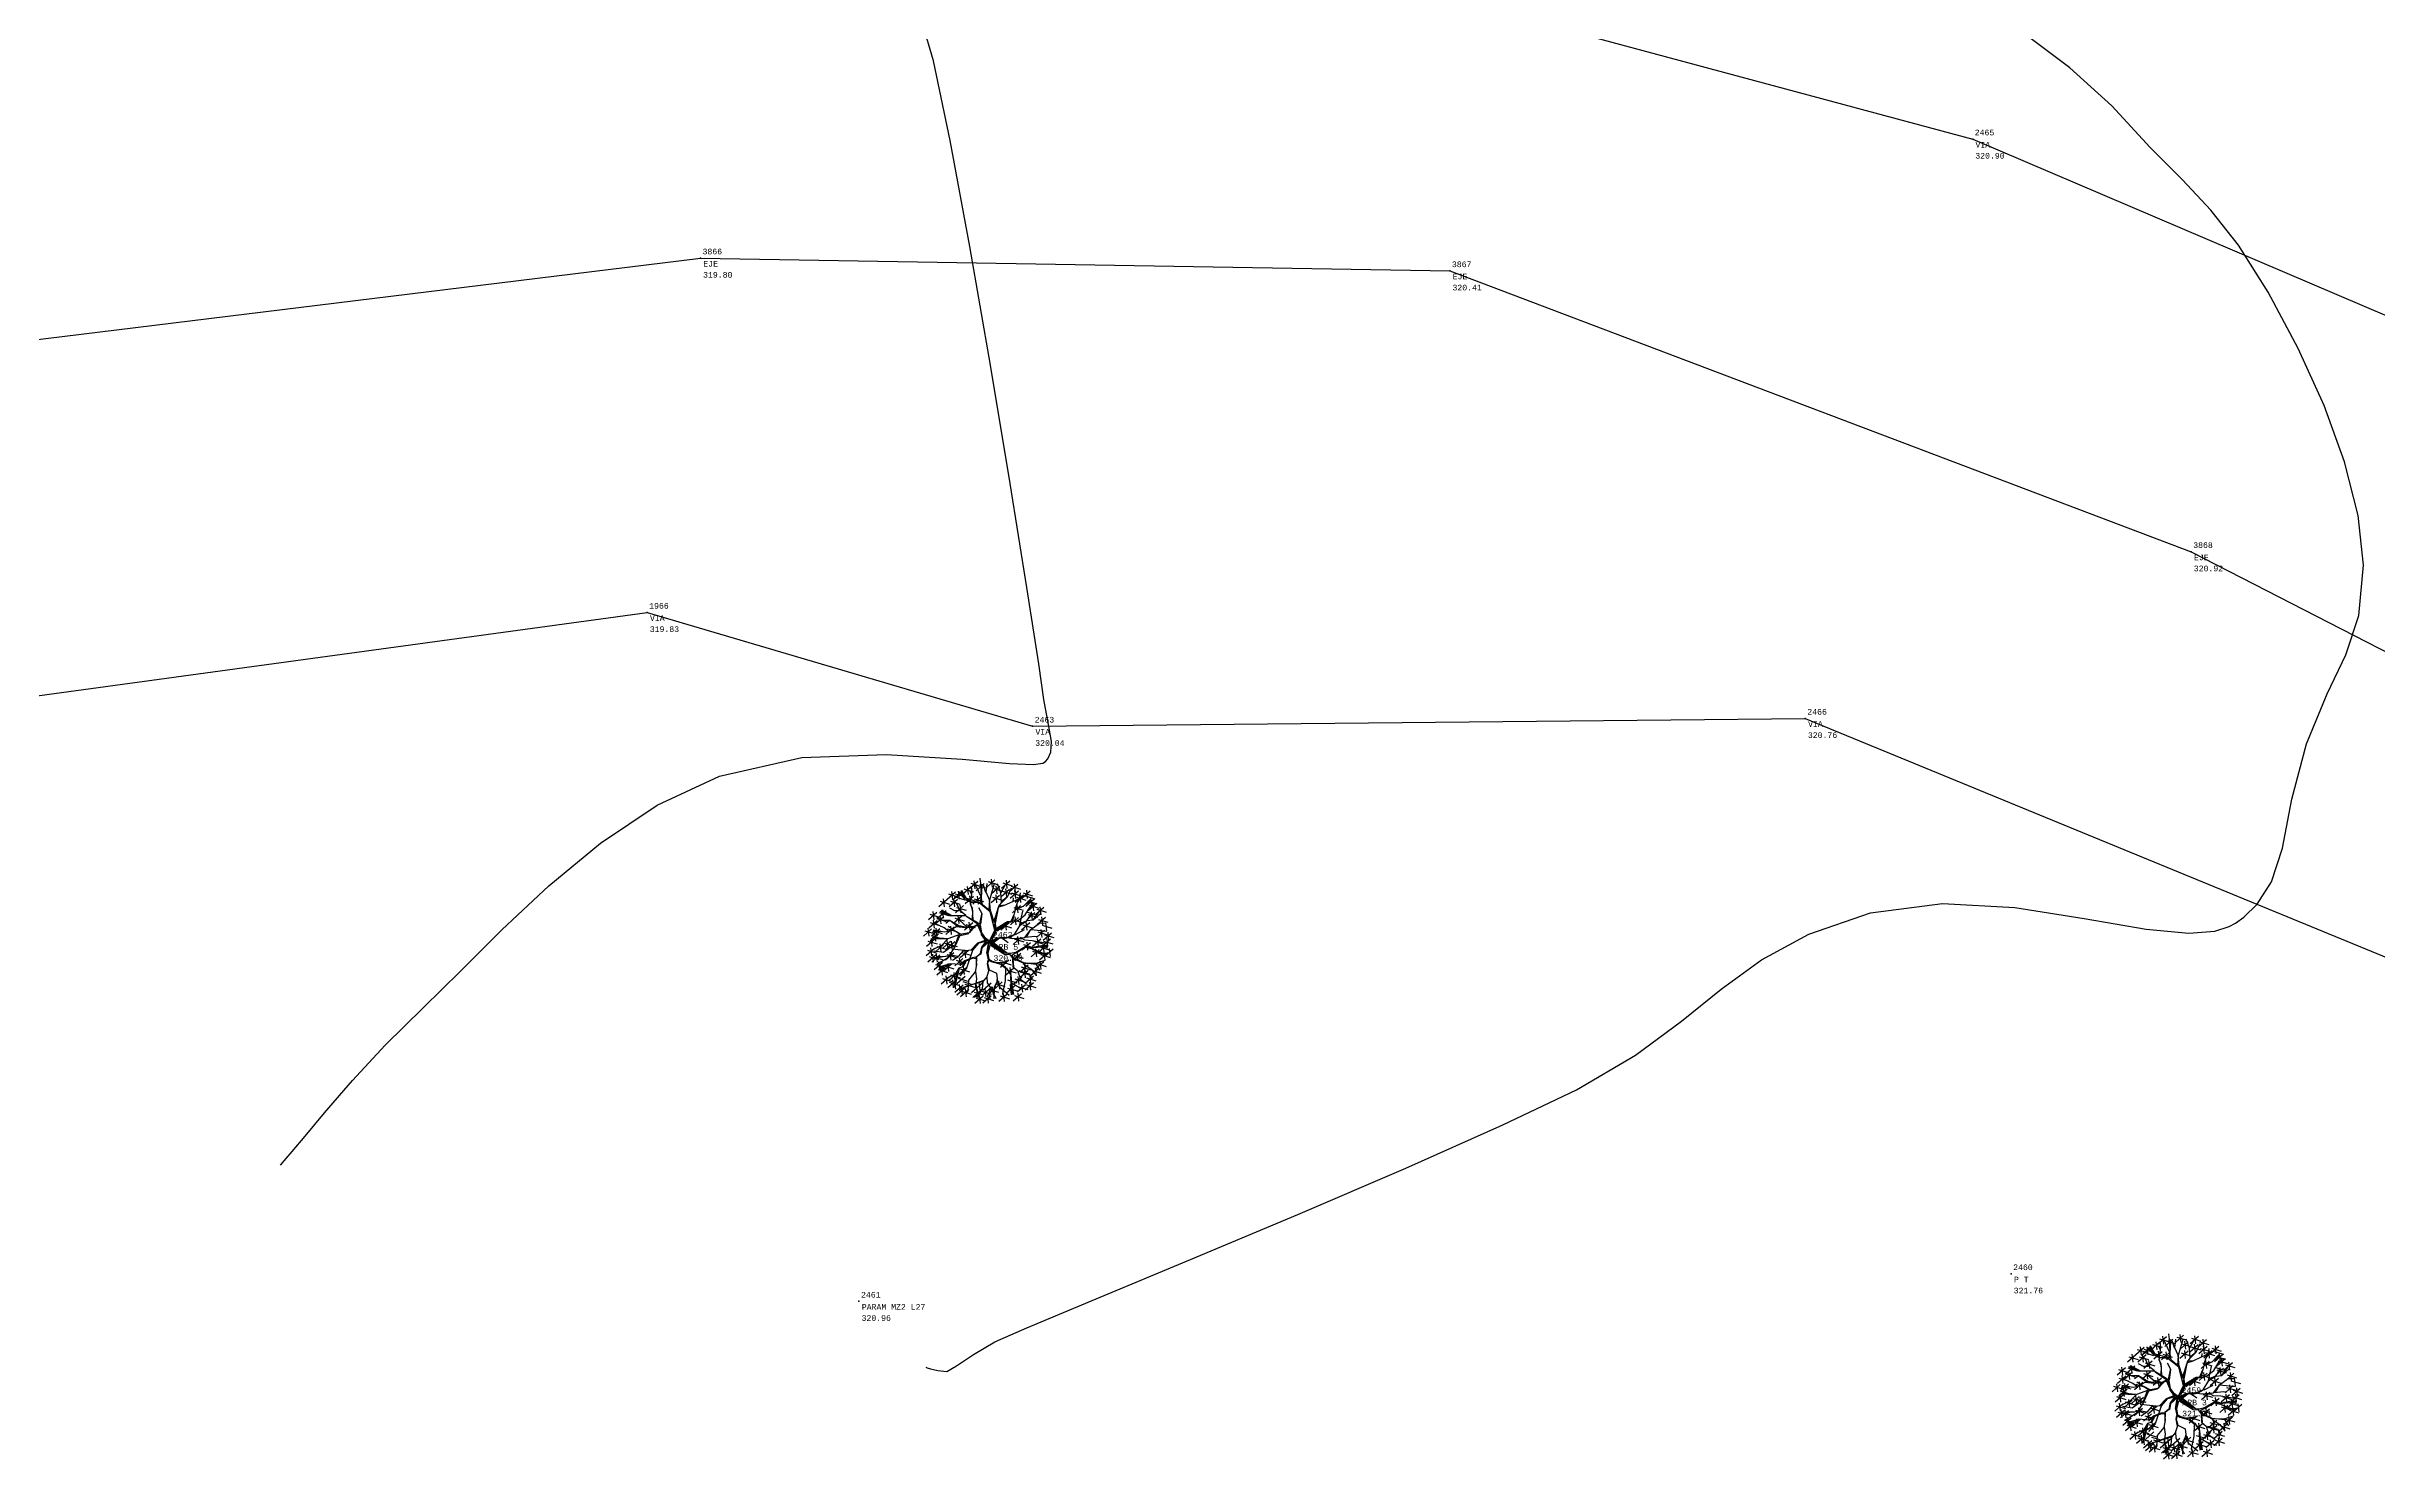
# Model space of a CAD drawing. Header units: metres. Extents: x 5050628 to 5051715, y 2427226 to 2427693.
# Drawn here: x 5051177.92 to 5051198.54, y 2427575.21 to 2427587.75 of the extents above; entities that cross this region are included whole.
import ezdxf
from ezdxf.enums import TextEntityAlignment as Align

# ---------------------------------------------------------------- set-up
doc = ezdxf.new("R2010")
doc.units = ezdxf.units.M
for name, color, linetype in [('1. Eje Vía', 7, 'Continuous'), ('ARBOLES', 3, 'Continuous'), ('C-TOPO-MINR-N', 11, 'Continuous'), ('CVL_PUNTO', 2, 'Continuous'), ('CVL_PUNTO_COR', 2, 'Continuous'), ('CVL_PUNTO_NUM', 2, 'Continuous'), ('Vía', 40, 'Continuous')]:
    doc.layers.add(name, color=color, linetype=linetype)
doc.styles.add('MONOTXT4', font='monotxt4.shx')

# ---------------------------------------------------------------- blocks, each defined once
blk = doc.blocks.new('ar-2')
at = {"layer": 'ARBOLES'}
for p, q in [((29.552, 112.413), (29.346, 112.23)), ((29.379, 112.368), (29.613, 112.296)), ((29.457, 112.43), (29.48, 112.23)), ((29.716, 112.36), (29.509, 112.177)), ((29.543, 112.315), (29.776, 112.243)), ((29.603, 112.491), (29.626, 112.29)), ((29.982, 112.455), (29.776, 112.272)), ((29.809, 112.411), (30.043, 112.339)), ((29.887, 112.473), (29.91, 112.272)), ((30.353, 112.423), (30.146, 112.24)), ((30.18, 112.379), (30.413, 112.306)), ((30.257, 112.441), (30.28, 112.24)), ((30.555, 112.339), (30.348, 112.155)), ((30.459, 112.356), (30.482, 112.155)), ((28.786, 111.965), (28.579, 111.782)), ((28.613, 111.92), (28.846, 111.848)), ((28.69, 111.982), (28.714, 111.782)), ((28.994, 112.147), (28.788, 111.964)), ((28.821, 112.102), (29.055, 112.03)), ((29.043, 111.964), (28.837, 111.781)), ((28.87, 111.919), (29.104, 111.847)), ((28.899, 112.164), (28.922, 111.964)), ((28.948, 111.981), (28.971, 111.781)), ((29.159, 112.15), (28.953, 111.966)), ((29.24, 111.943), (28.972, 112.031)), ((28.986, 112.105), (29.22, 112.033)), ((29.198, 111.809), (28.992, 111.626)), ((29.025, 111.764), (29.259, 111.692)), ((29.064, 112.167), (29.087, 111.966)), ((29.103, 111.827), (29.126, 111.626)), ((29.381, 112.272), (29.175, 112.089)), ((29.208, 112.227), (29.442, 112.155)), ((29.442, 112.04), (29.235, 111.857)), ((29.269, 111.995), (29.502, 111.923)), ((29.286, 112.289), (29.309, 112.089)), ((29.401, 112.088), (29.364, 112.162)), ((29.632, 112.027), (29.426, 111.844)), ((29.459, 111.982), (29.692, 111.91)), ((29.537, 112.044), (29.56, 111.844)), ((30.096, 112.061), (29.889, 111.878)), ((30.099, 112.288), (29.893, 112.105)), ((29.923, 112.016), (30.156, 111.944)), ((29.926, 112.243), (30.16, 112.171)), ((30, 112.078), (30.023, 111.878)), ((30.004, 112.305), (30.027, 112.105)), ((30.344, 112.212), (30.137, 112.029)), ((30.171, 112.168), (30.404, 112.095)), ((30.248, 112.23), (30.271, 112.029)), ((30.566, 112.171), (30.36, 111.988)), ((30.382, 112.294), (30.615, 112.222)), ((30.393, 112.127), (30.627, 112.054)), ((30.434, 111.919), (30.446, 112)), ((30.449, 111.764), (30.683, 111.692)), ((30.471, 112.189), (30.494, 111.988)), ((30.694, 112.066), (30.488, 111.883)), ((30.521, 112.021), (30.755, 111.949)), ((30.527, 111.827), (30.55, 111.626)), ((30.599, 112.083), (30.622, 111.883)), ((30.86, 112.173), (30.654, 111.99)), ((30.687, 112.129), (30.921, 112.056)), ((30.743, 112.051), (30.977, 111.979)), ((30.963, 111.971), (30.756, 111.788)), ((30.765, 112.191), (30.788, 111.99)), ((30.79, 111.926), (31.023, 111.854)), ((31.017, 111.865), (30.81, 111.682)), ((30.844, 111.82), (31.077, 111.748)), ((30.857, 111.782), (30.956, 111.857)), ((30.867, 111.988), (30.89, 111.788)), ((30.921, 111.882), (30.945, 111.682)), ((31.2, 111.764), (30.994, 111.581)), ((31.105, 111.782), (31.128, 111.581)), ((28.4, 111.227), (28.194, 111.044)), ((28.227, 111.182), (28.46, 111.11)), ((28.305, 111.244), (28.328, 111.044)), ((28.528, 111.641), (28.322, 111.457)), ((28.536, 111.431), (28.33, 111.248)), ((28.355, 111.596), (28.589, 111.524)), ((28.363, 111.387), (28.597, 111.315)), ((28.603, 111.231), (28.396, 111.048)), ((28.43, 111.186), (28.663, 111.114)), ((28.433, 111.658), (28.456, 111.457)), ((28.441, 111.449), (28.464, 111.248)), ((28.703, 111.533), (28.497, 111.35)), ((28.507, 111.248), (28.53, 111.048)), ((28.68, 111.44), (28.53, 111.502)), ((28.764, 111.682), (28.558, 111.499)), ((28.608, 111.55), (28.631, 111.35)), ((28.669, 111.7), (28.692, 111.499)), ((28.964, 111.276), (28.758, 111.092)), ((28.869, 111.293), (28.892, 111.092)), ((29.153, 111.542), (28.947, 111.359)), ((28.98, 111.498), (29.214, 111.426)), ((29.058, 111.56), (29.081, 111.359)), ((29.29, 111.272), (29.084, 111.452)), ((29.426, 111.381), (29.22, 111.198)), ((29.253, 111.336), (29.486, 111.264)), ((29.331, 111.398), (29.354, 111.198)), ((30.16, 111.33), (30.393, 111.258)), ((30.237, 111.392), (30.26, 111.192)), ((30.572, 111.509), (30.366, 111.326)), ((30.399, 111.465), (30.632, 111.392)), ((30.477, 111.527), (30.5, 111.326)), ((30.603, 111.328), (30.677, 111.671)), ((30.85, 111.375), (30.644, 111.192)), ((30.677, 111.33), (30.911, 111.258)), ((30.755, 111.392), (30.778, 111.192)), ((30.808, 111.591), (31.042, 111.519)), ((31.222, 111.198), (31.016, 111.015)), ((31.027, 111.72), (31.261, 111.648)), ((31.239, 111.509), (31.033, 111.326)), ((31.049, 111.153), (31.283, 111.081)), ((31.066, 111.465), (31.3, 111.392)), ((31.094, 111.372), (31.231, 111.378)), ((31.127, 111.215), (31.15, 111.015)), ((31.144, 111.527), (31.167, 111.326)), ((31.164, 111.32), (31.398, 111.248)), ((31.242, 111.382), (31.265, 111.182)), ((28.468, 110.742), (28.262, 110.559)), ((28.48, 110.97), (28.274, 110.787)), ((28.295, 110.697), (28.529, 110.625)), ((28.307, 110.925), (28.541, 110.853)), ((28.513, 110.584), (28.307, 110.401)), ((28.569, 111.108), (28.363, 110.925)), ((28.373, 110.759), (28.396, 110.559)), ((28.385, 110.987), (28.408, 110.787)), ((28.608, 110.578), (28.402, 110.395)), ((28.418, 110.601), (28.441, 110.401)), ((28.474, 111.126), (28.497, 110.925)), ((28.699, 110.836), (28.493, 110.653)), ((28.513, 110.595), (28.536, 110.395)), ((28.526, 110.791), (28.759, 110.719)), ((28.604, 110.853), (28.627, 110.653)), ((28.875, 110.925), (28.669, 110.742)), ((28.702, 110.88), (28.936, 110.808)), ((28.953, 110.629), (28.747, 110.446)), ((28.98, 110.902), (28.774, 110.719)), ((28.78, 110.942), (28.803, 110.742)), ((28.78, 110.585), (29.013, 110.513)), ((28.807, 110.857), (29.041, 110.785)), ((28.858, 110.647), (28.881, 110.446)), ((28.885, 110.919), (28.908, 110.719)), ((29.32, 110.686), (29.114, 110.503)), ((29.147, 110.641), (29.381, 110.569)), ((29.225, 110.703), (29.248, 110.503)), ((30.627, 110.614), (30.421, 110.43)), ((30.638, 111.025), (30.432, 110.841)), ((30.454, 110.569), (30.687, 110.497)), ((30.465, 110.98), (30.699, 110.908)), ((30.532, 110.631), (30.555, 110.43)), ((30.543, 111.042), (30.566, 110.841)), ((30.868, 110.88), (30.662, 110.697)), ((30.773, 110.897), (30.796, 110.697)), ((31.089, 110.713), (30.883, 110.53)), ((30.916, 110.668), (31.15, 110.596)), ((31.128, 110.97), (30.922, 110.787)), ((30.994, 110.73), (31.017, 110.53)), ((31.033, 110.987), (31.056, 110.787)), ((31.276, 110.82), (31.07, 110.637)), ((31.301, 110.632), (31.094, 110.449)), ((31.103, 110.776), (31.336, 110.704)), ((31.128, 110.587), (31.361, 110.515)), ((31.368, 110.97), (31.162, 110.787)), ((31.181, 110.838), (31.204, 110.637)), ((31.394, 111.125), (31.188, 110.942)), ((31.195, 110.925), (31.428, 110.853)), ((31.205, 110.649), (31.228, 110.449)), ((31.221, 111.081), (31.455, 111.009)), ((31.433, 110.725), (31.227, 110.542)), ((31.273, 110.987), (31.296, 110.787)), ((31.299, 111.143), (31.322, 110.942)), ((31.338, 110.742), (31.361, 110.542)), ((28.34, 110.539), (28.574, 110.467)), ((28.435, 110.533), (28.669, 110.461)), ((28.669, 110.386), (28.463, 110.203)), ((28.738, 110.254), (28.532, 110.071)), ((28.565, 110.21), (28.798, 110.138)), ((28.574, 110.403), (28.597, 110.203)), ((28.848, 110.035), (28.641, 109.852)), ((28.643, 110.272), (28.666, 110.071)), ((28.675, 109.99), (28.908, 109.918)), ((28.897, 110.351), (28.69, 110.168)), ((28.724, 110.306), (28.957, 110.234)), ((28.752, 110.053), (28.776, 109.852)), ((28.801, 110.368), (28.825, 110.168)), ((29.048, 110.123), (28.842, 109.94)), ((28.875, 110.078), (29.109, 110.006)), ((28.953, 110.14), (28.976, 109.94)), ((29.183, 110.491), (28.977, 110.308)), ((29.01, 110.446), (29.243, 110.374)), ((29.237, 110.04), (29.031, 109.856)), ((29.064, 109.995), (29.297, 109.923)), ((29.088, 110.508), (29.111, 110.308)), ((29.113, 110.228), (29.346, 110.156)), ((30.328, 110.446), (30.122, 110.263)), ((30.155, 110.402), (30.389, 110.329)), ((30.449, 110.246), (30.243, 110.063)), ((30.276, 110.201), (30.51, 110.129)), ((30.354, 110.263), (30.377, 110.063)), ((30.65, 110.024), (30.444, 109.841)), ((30.555, 110.041), (30.578, 109.841)), ((30.811, 110.324), (30.605, 110.14)), ((30.811, 110.191), (30.605, 110.008)), ((30.638, 110.279), (30.872, 110.207)), ((30.716, 110.341), (30.739, 110.14)), ((30.716, 110.208), (30.739, 110.008)), ((30.944, 110.051), (30.738, 109.868)), ((30.771, 110.006), (31.004, 109.934)), ((30.849, 110.068), (30.872, 109.868)), ((31.078, 110.24), (30.872, 110.057)), ((30.883, 110.226), (31.007, 110.065)), ((30.905, 110.195), (31.138, 110.123)), ((30.983, 110.257), (31.006, 110.057)), ((31.2, 110.407), (30.994, 110.224)), ((31.105, 110.425), (31.128, 110.224)), ((29.013, 109.94), (28.807, 109.757)), ((28.84, 109.895), (29.074, 109.823)), ((28.918, 109.957), (28.941, 109.757)), ((28.974, 109.92), (28.997, 109.72)), ((29.186, 109.821), (28.979, 109.638)), ((29.235, 109.753), (29.028, 109.57)), ((29.09, 109.838), (29.113, 109.638)), ((29.331, 109.718), (29.124, 109.535)), ((29.139, 109.77), (29.162, 109.57)), ((29.158, 109.673), (29.391, 109.601)), ((29.181, 109.913), (29.414, 109.841)), ((29.23, 109.845), (29.463, 109.773)), ((29.235, 109.735), (29.259, 109.535)), ((29.603, 109.817), (29.397, 109.634)), ((29.459, 109.65), (29.692, 109.578)), ((29.684, 109.547), (29.478, 109.364)), ((29.508, 109.835), (29.531, 109.634)), ((29.511, 109.502), (29.745, 109.43)), ((29.514, 109.523), (29.632, 109.679)), ((29.537, 109.712), (29.56, 109.512)), ((29.581, 109.897), (29.605, 109.696)), ((29.589, 109.564), (29.612, 109.364)), ((29.654, 109.673), (29.887, 109.601)), ((29.887, 109.874), (29.681, 109.691)), ((29.887, 109.556), (29.681, 109.373)), ((29.904, 109.773), (29.698, 109.59)), ((29.714, 109.512), (29.948, 109.44)), ((29.731, 109.735), (29.754, 109.535)), ((29.792, 109.574), (29.815, 109.373)), ((30.01, 109.763), (29.803, 109.579)), ((29.869, 109.753), (29.831, 109.61)), ((29.831, 109.61), (29.85, 109.479)), ((29.837, 109.718), (30.07, 109.646)), ((29.914, 109.78), (29.938, 109.579)), ((30.165, 109.907), (29.959, 109.724)), ((29.992, 109.862), (30.226, 109.79)), ((30.282, 109.601), (30.076, 109.418)), ((30.109, 109.556), (30.343, 109.484)), ((30.167, 109.616), (30.211, 109.523)), ((30.187, 109.618), (30.21, 109.418)), ((30.471, 109.796), (30.265, 109.613)), ((30.294, 109.956), (30.527, 109.884)), ((30.298, 109.751), (30.532, 109.679)), ((30.376, 109.813), (30.399, 109.613)), ((30.645, 109.605), (30.439, 109.422)), ((30.472, 109.561), (30.706, 109.489)), ((30.477, 109.979), (30.71, 109.907)), ((30.743, 109.829), (30.537, 109.646)), ((30.55, 109.623), (30.573, 109.422)), ((30.57, 109.784), (30.804, 109.712)), ((30.648, 109.846), (30.671, 109.646)), ((30.94, 109.879), (30.733, 109.696)), ((30.767, 109.835), (31, 109.763)), ((30.844, 109.897), (30.867, 109.696))]:
    blk.add_line(p, q, dxfattribs=at)
at = {"layer": 'ARBOLES', "color": 27}
for p, q in [((29.638, 112.025), (29.5, 112.311)), ((29.638, 112.218), (29.619, 112.342)), ((29.62, 112.377), (29.643, 112.177)), ((29.638, 112.342), (29.65, 112.224)), ((29.644, 111.993), (29.662, 112.348)), ((29.756, 112.137), (29.688, 112.342)), ((29.762, 112.143), (29.787, 112.361)), ((29.855, 111.956), (29.974, 112.361)), ((30.129, 112.131), (30.048, 112.355)), ((28.978, 111.677), (28.853, 111.744)), ((29.041, 111.839), (28.91, 111.982)), ((29.102, 111.683), (29.041, 111.839)), ((29.245, 111.956), (29.091, 112.149)), ((29.115, 112.149), (29.24, 111.988)), ((29.24, 111.988), (29.14, 112.174)), ((29.277, 111.969), (29.158, 112.187)), ((29.383, 111.888), (29.245, 111.956)), ((29.383, 111.9), (29.277, 111.969)), ((29.346, 112.057), (29.369, 111.857)), ((29.37, 111.844), (29.414, 112.149)), ((29.42, 111.733), (29.37, 111.844)), ((29.37, 111.844), (29.42, 111.683)), ((29.494, 111.894), (29.383, 111.9)), ((29.588, 111.876), (29.383, 111.888)), ((29.414, 112.149), (29.395, 112.287)), ((29.439, 111.458), (29.42, 111.733)), ((29.619, 111.888), (29.494, 111.894)), ((29.662, 111.601), (29.576, 111.757)), ((29.862, 111.657), (29.588, 111.876)), ((29.619, 111.888), (29.644, 112.043)), ((29.644, 112.043), (29.638, 112.218)), ((29.638, 111.906), (29.644, 111.863)), ((29.669, 111.832), (29.644, 111.993)), ((29.881, 111.664), (29.669, 111.832)), ((29.849, 111.956), (29.762, 112.143)), ((29.837, 111.701), (29.855, 111.95)), ((29.874, 111.677), (29.849, 111.956)), ((29.961, 111.421), (30.067, 111.77)), ((29.998, 111.365), (30.08, 111.794)), ((30.08, 111.794), (30.142, 111.882)), ((30.086, 111.776), (30.223, 111.82)), ((30.104, 111.813), (30.229, 111.826)), ((30.142, 111.882), (30.129, 112.131)), ((30.136, 112.137), (30.229, 112.305)), ((30.142, 111.919), (30.297, 112.038)), ((30.147, 111.882), (30.297, 112.031)), ((30.223, 111.82), (30.428, 111.913)), ((30.297, 112.031), (30.396, 112.249)), ((30.622, 111.809), (30.416, 111.626)), ((30.428, 111.913), (30.739, 112.056)), ((30.484, 111.714), (30.546, 111.888)), ((30.491, 111.701), (30.701, 111.8)), ((30.502, 111.739), (30.695, 111.794)), ((30.546, 111.888), (30.595, 111.956)), ((30.595, 111.956), (30.621, 112.125)), ((30.701, 111.8), (30.857, 111.963)), ((30.739, 111.577), (30.857, 111.782)), ((30.757, 111.863), (30.87, 111.943)), ((30.757, 111.85), (30.882, 111.919)), ((28.637, 111.16), (28.419, 111.135)), ((28.431, 111.16), (28.556, 111.166)), ((28.723, 111.148), (28.437, 111.198)), ((28.711, 111.253), (28.481, 111.359)), ((28.53, 111.488), (28.763, 111.416)), ((28.591, 111.638), (28.825, 111.565)), ((28.853, 111.558), (28.611, 111.664)), ((28.853, 111.564), (28.636, 111.67)), ((28.897, 111.564), (28.654, 111.695)), ((28.853, 111.44), (28.68, 111.44)), ((28.829, 111.166), (28.711, 111.253)), ((28.823, 111.166), (28.723, 111.148)), ((28.848, 111.434), (28.755, 111.366)), ((28.791, 111.231), (29.025, 111.159)), ((29.116, 111.085), (28.811, 111.284)), ((29.016, 111.278), (28.823, 111.166)), ((29.245, 111.558), (28.853, 111.558)), ((29.091, 111.303), (28.853, 111.44)), ((29.041, 111.297), (28.854, 111.434)), ((29.091, 111.677), (28.978, 111.677)), ((28.997, 111.173), (29.14, 111.098)), ((29.246, 111.253), (29.016, 111.278)), ((29.234, 111.272), (29.041, 111.297)), ((29.277, 111.259), (29.091, 111.303)), ((29.258, 111.564), (29.102, 111.683)), ((29.494, 111.409), (29.245, 111.558)), ((29.408, 111.26), (29.265, 111.26)), ((29.563, 111.334), (29.271, 111.534)), ((29.457, 111.285), (29.277, 111.259)), ((29.47, 111.285), (29.339, 111.129)), ((29.433, 111.278), (29.339, 111.129)), ((29.42, 111.683), (29.414, 111.471)), ((29.544, 111.334), (29.457, 111.285)), ((29.55, 111.309), (29.47, 111.285)), ((29.619, 111.328), (29.494, 111.409)), ((29.55, 111.309), (29.625, 111.135)), ((29.595, 111.266), (29.563, 111.334)), ((29.6, 111.352), (29.656, 111.595)), ((29.644, 111.11), (29.6, 111.322)), ((29.656, 111.129), (29.619, 111.328)), ((29.625, 111.346), (29.662, 111.601)), ((29.848, 110.918), (29.98, 111.197)), ((29.848, 110.918), (30.004, 111.179)), ((29.98, 111.197), (29.862, 111.657)), ((29.967, 111.378), (29.881, 111.664)), ((29.918, 110.992), (30.017, 111.16)), ((29.998, 111.352), (29.967, 111.378)), ((30.004, 111.179), (29.974, 111.346)), ((29.98, 111.384), (30.017, 111.534)), ((30.017, 111.179), (29.998, 111.352)), ((30.017, 111.246), (30.297, 111.409)), ((30.03, 111.209), (30.253, 111.359)), ((30.036, 111.179), (30.309, 111.396)), ((30.333, 111.375), (30.126, 111.192)), ((30.297, 111.409), (30.422, 111.421)), ((30.309, 111.396), (30.471, 111.409)), ((30.385, 111.421), (30.459, 111.59)), ((30.422, 111.421), (30.446, 111.502)), ((30.446, 111.502), (30.491, 111.701)), ((30.471, 111.409), (30.565, 111.446)), ((30.472, 111.091), (30.609, 111.322)), ((30.491, 111.091), (30.721, 111.21)), ((30.565, 111.446), (30.739, 111.577)), ((30.609, 111.322), (30.783, 111.434)), ((30.615, 111.366), (30.789, 111.44)), ((30.727, 111.017), (30.876, 111.216)), ((30.981, 111.635), (30.775, 111.452)), ((30.777, 111.036), (30.889, 111.229)), ((30.783, 111.648), (31.017, 111.576)), ((30.783, 111.434), (30.939, 111.453)), ((30.789, 111.434), (30.895, 111.621)), ((30.876, 111.216), (31.094, 111.372)), ((30.886, 111.653), (30.909, 111.452)), ((30.889, 111.216), (31.275, 111.173)), ((30.939, 111.453), (31.088, 111.652)), ((30.939, 111.453), (31.119, 111.614)), ((28.396, 111.064), (28.63, 110.991)), ((28.406, 110.992), (28.767, 110.98)), ((28.786, 110.98), (28.412, 111.011)), ((28.648, 110.817), (28.418, 110.705)), ((28.699, 110.637), (28.456, 110.675)), ((28.804, 110.979), (28.648, 110.817)), ((28.848, 110.743), (28.699, 110.637)), ((28.991, 110.793), (28.798, 110.5)), ((29.102, 111.085), (28.804, 110.979)), ((28.985, 110.805), (28.848, 110.743)), ((29.284, 110.681), (28.916, 110.724)), ((29.072, 111.067), (28.973, 110.799)), ((29.103, 111.06), (28.985, 110.805)), ((29.178, 110.669), (29.06, 110.538)), ((29.339, 111.129), (29.102, 111.085)), ((29.109, 111.067), (29.327, 111.116)), ((29.408, 110.693), (29.178, 110.669)), ((29.421, 110.687), (29.271, 110.245)), ((29.545, 110.868), (29.377, 110.693)), ((29.551, 110.861), (29.408, 110.693)), ((29.433, 110.693), (29.582, 110.868)), ((29.613, 110.612), (29.514, 110.525)), ((29.582, 110.575), (29.514, 110.519)), ((29.738, 110.942), (29.545, 110.868)), ((29.756, 110.917), (29.551, 110.861)), ((29.626, 110.6), (29.582, 110.575)), ((29.644, 110.774), (29.613, 110.612)), ((29.651, 110.743), (29.626, 110.6)), ((29.763, 110.923), (29.638, 111.098)), ((29.749, 110.967), (29.644, 111.11)), ((29.848, 110.918), (29.651, 110.743)), ((29.756, 110.992), (29.656, 111.129)), ((29.657, 110.768), (29.781, 110.936)), ((29.812, 110.923), (29.657, 110.768)), ((29.855, 110.917), (29.749, 110.967)), ((29.855, 110.917), (29.756, 110.992)), ((29.812, 110.874), (29.769, 110.625)), ((29.848, 110.918), (29.775, 110.612)), ((29.775, 110.612), (29.812, 110.457)), ((29.856, 110.812), (29.8, 110.618)), ((29.8, 110.618), (29.825, 110.469)), ((29.848, 110.918), (29.887, 110.811)), ((29.893, 110.954), (29.881, 110.917)), ((29.881, 110.917), (29.905, 110.817)), ((29.887, 110.811), (30.223, 110.599)), ((29.905, 110.817), (29.918, 110.917)), ((29.918, 110.936), (30.043, 111.017)), ((29.918, 110.917), (29.918, 110.992)), ((29.924, 110.911), (30.018, 110.986)), ((29.93, 110.898), (30.291, 110.618)), ((29.937, 110.805), (29.93, 110.867)), ((29.93, 110.867), (30.21, 110.655)), ((30.204, 110.631), (29.937, 110.805)), ((29.949, 110.886), (30.092, 111.005)), ((30.21, 110.655), (29.967, 110.811)), ((30.018, 110.986), (30.105, 111.017)), ((30.092, 111.005), (30.155, 111.005)), ((30.105, 111.017), (30.298, 111.017)), ((30.155, 111.005), (30.31, 110.892)), ((30.192, 110.986), (30.323, 111.011)), ((30.291, 110.618), (30.204, 110.631)), ((30.223, 110.599), (30.341, 110.593)), ((30.279, 111.017), (30.472, 111.091)), ((30.298, 111.017), (30.422, 110.992)), ((30.309, 110.618), (30.372, 110.618)), ((30.341, 110.593), (30.422, 110.493)), ((30.348, 111.017), (30.478, 111.091)), ((30.372, 110.618), (30.502, 110.649)), ((30.403, 110.581), (30.446, 110.493)), ((30.409, 110.581), (30.534, 110.643)), ((30.422, 110.992), (30.727, 111.017)), ((30.502, 110.649), (30.739, 110.787)), ((30.528, 110.992), (30.659, 110.986)), ((30.534, 110.643), (30.733, 110.768)), ((30.628, 111.005), (30.721, 110.955)), ((30.695, 110.835), (30.928, 110.763)), ((30.721, 110.955), (30.908, 110.942)), ((30.733, 110.768), (30.9, 110.737)), ((30.739, 110.787), (30.882, 110.755)), ((30.746, 111.023), (30.976, 111.048)), ((30.882, 110.755), (31.199, 110.787)), ((30.9, 110.737), (31.156, 110.631)), ((31.138, 110.612), (30.907, 110.724)), ((30.908, 110.942), (31.293, 110.874)), ((31.181, 110.811), (30.919, 110.761)), ((30.955, 110.925), (31.189, 110.853)), ((30.976, 111.048), (31.063, 111.042)), ((31.249, 110.581), (31.138, 110.612)), ((31.261, 110.599), (31.144, 110.625)), ((31.156, 110.631), (31.274, 110.625)), ((31.298, 110.798), (31.181, 110.811)), ((31.199, 110.787), (31.293, 110.755)), ((31.298, 110.78), (31.224, 110.792)), ((28.568, 110.525), (28.462, 110.5)), ((28.63, 110.525), (28.475, 110.482)), ((28.496, 110.341), (28.729, 110.269)), ((28.798, 110.5), (28.531, 110.339)), ((28.755, 110.538), (28.537, 110.532)), ((28.86, 110.357), (28.58, 110.27)), ((28.705, 110.282), (28.58, 110.257)), ((28.599, 110.233), (28.705, 110.282)), ((28.612, 110.208), (28.842, 110.345)), ((28.923, 110.563), (28.63, 110.525)), ((28.991, 110.096), (28.755, 109.984)), ((29.109, 110.339), (28.86, 110.357)), ((29.06, 110.538), (28.923, 110.563)), ((29.066, 110.532), (28.923, 110.438)), ((29.035, 110.158), (28.96, 109.791)), ((29.091, 110.245), (28.973, 109.766)), ((29.078, 110.251), (28.991, 110.096)), ((29.184, 110.282), (29.078, 110.251)), ((29.286, 110.273), (29.08, 110.09)), ((29.271, 110.245), (29.103, 110.052)), ((29.228, 110.432), (29.109, 110.339)), ((29.122, 110.332), (29.228, 110.407)), ((29.228, 110.407), (29.165, 110.282)), ((29.253, 110.426), (29.184, 110.282)), ((29.191, 110.29), (29.214, 110.09)), ((29.414, 110.507), (29.228, 110.432)), ((29.427, 110.494), (29.253, 110.426)), ((29.489, 110.152), (29.321, 109.952)), ((29.514, 110.519), (29.414, 110.507)), ((29.501, 110.482), (29.427, 110.494)), ((29.52, 110.332), (29.489, 110.152)), ((29.52, 109.984), (29.489, 109.753)), ((29.495, 110.164), (29.52, 109.984)), ((29.501, 110.519), (29.52, 110.332)), ((29.52, 110.307), (29.526, 110.513)), ((29.781, 110.027), (29.682, 109.915)), ((29.831, 110.195), (29.775, 110.04)), ((29.775, 110.04), (29.787, 109.884)), ((29.8, 110.45), (29.787, 110.357)), ((29.787, 110.357), (29.819, 110.183)), ((29.819, 110.432), (29.794, 110.364)), ((29.794, 110.364), (29.837, 110.208)), ((29.812, 110.457), (29.887, 110.413)), ((29.825, 110.469), (29.912, 110.426)), ((29.837, 110.208), (30.018, 110.12)), ((29.887, 110.413), (30.124, 110.345)), ((29.912, 110.426), (30.092, 110.37)), ((30.018, 110.12), (30.043, 109.915)), ((30.285, 110.413), (30.055, 110.382)), ((30.124, 110.37), (30.254, 110.264)), ((30.124, 110.345), (30.248, 110.245)), ((30.13, 110.37), (30.285, 110.413)), ((30.248, 110.245), (30.235, 109.934)), ((30.26, 110.257), (30.379, 110.071)), ((30.366, 110.046), (30.379, 109.853)), ((30.379, 110.071), (30.397, 109.884)), ((30.416, 110.488), (30.428, 110.282)), ((30.422, 110.493), (30.701, 110.369)), ((30.428, 110.282), (30.546, 110.189)), ((30.453, 110.282), (30.435, 110.482)), ((30.446, 110.493), (30.695, 110.388)), ((30.546, 110.189), (30.615, 109.971)), ((30.565, 110.171), (30.814, 110.102)), ((30.578, 110.189), (30.827, 110.108)), ((30.638, 110.146), (30.872, 110.074)), ((30.683, 110.364), (30.883, 110.226)), ((30.695, 110.388), (31, 110.35)), ((30.701, 110.369), (31.019, 110.376)), ((30.827, 110.108), (30.914, 109.977)), ((31, 110.35), (31.099, 110.195)), ((31.019, 110.376), (31.231, 110.443)), ((31.027, 110.363), (31.261, 110.29)), ((29.215, 109.772), (29.085, 109.691)), ((29.676, 109.915), (29.215, 109.772)), ((29.246, 109.784), (29.713, 109.952)), ((29.302, 109.679), (29.259, 109.616)), ((29.321, 109.952), (29.302, 109.679)), ((29.632, 109.695), (29.426, 109.512)), ((29.677, 109.879), (29.47, 109.696)), ((29.663, 109.729), (29.47, 109.517)), ((29.663, 109.722), (29.539, 109.511)), ((29.682, 109.915), (29.663, 109.729)), ((29.787, 109.884), (29.869, 109.753)), ((29.875, 109.753), (29.999, 109.492)), ((30.024, 109.909), (29.955, 109.76)), ((29.962, 109.747), (29.955, 109.486)), ((30.043, 109.915), (29.962, 109.747)), ((30.03, 109.965), (30.024, 109.909)), ((30.043, 109.915), (30.099, 109.772)), ((30.07, 109.924), (30.093, 109.724)), ((30.099, 109.772), (30.335, 109.573)), ((30.235, 109.934), (30.167, 109.616)), ((30.397, 109.585), (30.372, 109.841)), ((30.379, 109.853), (30.422, 109.592)), ((30.391, 109.884), (30.441, 109.592)), ((30.397, 109.884), (30.652, 109.735)), ((30.615, 109.971), (30.771, 109.853))]:
    blk.add_line(p, q, dxfattribs=at)

msp = doc.modelspace()

# ---------------------------------------------------------------- linework, layer by layer
at = {"layer": '1. Eje Vía', "elevation": 280.286, "flags": 128}
msp.add_lwpolyline([(5051134.96, 2427542.765), (5051136.762, 2427550.747), (5051140.146, 2427557.639), (5051145.715, 2427563.414), (5051152.129, 2427568.918), (5051158.878, 2427573.977), (5051164.148, 2427577.812), (5051170.819, 2427581.928), (5051177.257, 2427585.087), (5051183.701, 2427585.878), (5051190.33, 2427585.765), (5051196.888, 2427583.281), (5051203.2, 2427580.039), (5051209.101, 2427576.436), (5051214.374, 2427572.29), (5051219.438, 2427567.447), (5051223.217, 2427562.623), (5051227.421, 2427557.665), (5051231.897, 2427551.837), (5051237.2, 2427546.823), (5051244.163, 2427543.332), (5051251.264, 2427540.992)], dxfattribs=at)
at = {"layer": 'C-TOPO-MINR-N', "color": 32, "linetype": 'Continuous', "lineweight": -3}
for points in [[(5051179.985, 2427577.856, 320.966), (5051180.019, 2427577.894, 320.966), (5051180.09, 2427577.976, 320.966), (5051180.205, 2427578.112, 320.966), (5051180.376, 2427578.317, 320.966), (5051180.622, 2427578.603, 320.966), (5051180.911, 2427578.917, 320.966), (5051181.25, 2427579.25, 320.966), (5051181.576, 2427579.569, 320.966), (5051181.945, 2427579.938, 320.966), (5051182.358, 2427580.327, 320.966), (5051182.815, 2427580.704, 320.966), (5051183.318, 2427581.038, 320.966), (5051183.868, 2427581.297, 320.966), (5051184.596, 2427581.46, 320.966), (5051185.343, 2427581.487, 320.966), (5051186.015, 2427581.446, 320.966), (5051186.434, 2427581.408, 320.966), (5051186.647, 2427581.399, 320.966), (5051186.73, 2427581.411, 320.966), (5051186.752, 2427581.424, 320.966), (5051186.773, 2427581.45, 320.966), (5051186.799, 2427581.507, 320.966), (5051186.806, 2427581.603, 320.966), (5051186.78, 2427581.752, 320.966), (5051186.739, 2427581.975, 320.966), (5051186.694, 2427582.288, 320.966), (5051186.589, 2427582.964, 320.966), (5051186.44, 2427583.884, 320.966), (5051186.266, 2427584.93, 320.966), (5051186.084, 2427585.981, 320.966), (5051185.91, 2427586.918, 320.966), (5051185.763, 2427587.623, 320.966), (5051185.659, 2427587.975, 320.966)], [(5051185.695, 2427576.067, 321.966), (5051185.705, 2427576.064, 321.966), (5051185.737, 2427576.055, 321.966), (5051185.802, 2427576.038, 321.966), (5051185.879, 2427576.03, 321.966), (5051185.965, 2427576.079, 321.966), (5051186.116, 2427576.181, 321.966), (5051186.304, 2427576.293, 321.966), (5051186.588, 2427576.417, 321.966), (5051187.201, 2427576.673, 321.966), (5051188.036, 2427577.02, 321.966), (5051188.985, 2427577.419, 321.966), (5051189.942, 2427577.83, 321.966), (5051190.8, 2427578.211, 321.966), (5051191.451, 2427578.522, 321.966), (5051191.971, 2427578.829, 321.966), (5051192.378, 2427579.128, 321.966), (5051192.73, 2427579.411, 321.966), (5051193.086, 2427579.671, 321.966), (5051193.507, 2427579.899, 321.966), (5051194.05, 2427580.086, 321.966), (5051194.688, 2427580.17, 321.966), (5051195.328, 2427580.133, 321.966), (5051195.94, 2427580.037, 321.966), (5051196.491, 2427579.942, 321.966), (5051196.866, 2427579.907, 321.966), (5051197.098, 2427579.926, 321.966), (5051197.225, 2427579.967, 321.966), (5051197.28, 2427579.997, 321.966), (5051197.353, 2427580.05, 321.966), (5051197.472, 2427580.165, 321.966), (5051197.597, 2427580.36, 321.966), (5051197.695, 2427580.659, 321.966), (5051197.777, 2427581.091, 321.966), (5051197.907, 2427581.583, 321.966), (5051198.091, 2427582.024, 321.966), (5051198.255, 2427582.37, 321.966), (5051198.371, 2427582.718, 321.966), (5051198.411, 2427583.161, 321.966), (5051198.365, 2427583.602, 321.966), (5051198.245, 2427584.077, 321.966), (5051198.064, 2427584.574, 321.966), (5051197.835, 2427585.078, 321.966), (5051197.57, 2427585.576, 321.966), (5051197.307, 2427585.992, 321.966), (5051197.063, 2427586.302, 321.966), (5051196.81, 2427586.569, 321.966), (5051196.526, 2427586.855, 321.966), (5051196.185, 2427587.224, 321.966), (5051195.813, 2427587.562, 321.966), (5051195.283, 2427587.959, 321.966)]]:
    msp.add_polyline3d(points, dxfattribs=at)
at = {"layer": 'CVL_PUNTO', "color": 4}
for p in [(5051194.955, 2427586.931, 321.371), (5051194.955, 2427586.931, 321.371), (5051183.701, 2427585.878, 320.266), (5051183.701, 2427585.878, 320.266), (5051190.33, 2427585.765, 320.881), (5051190.33, 2427585.765, 320.881), (5051196.888, 2427583.281, 321.391), (5051196.888, 2427583.281, 321.391), (5051183.229, 2427582.744, 320.301), (5051183.229, 2427582.744, 320.301), (5051186.639, 2427581.737, 320.511), (5051186.639, 2427581.737, 320.511), (5051193.474, 2427581.807, 321.23), (5051193.474, 2427581.807, 321.23), (5051186.27, 2427579.835, 321.161), (5051186.27, 2427579.835, 321.161), (5051195.295, 2427576.894, 322.226), (5051195.295, 2427576.894, 322.226), (5051185.103, 2427576.651, 321.423), (5051185.103, 2427576.651, 321.423), (5051196.785, 2427575.806, 322.379), (5051196.785, 2427575.806, 322.379)]:
    msp.add_point(p, dxfattribs=at)
at = {"layer": 'Vía'}
for points in [[(5051168.344, 2427607.124, 319.716), (5051170.337, 2427601.384, 319.719), (5051173.808, 2427595.742, 319.818), (5051178.107, 2427591.993, 319.961), (5051183.737, 2427589.04, 320.414), (5051187.703, 2427588.881, 320.8), (5051194.955, 2427586.931, 321.371), (5051201.858, 2427583.986, 321.754), (5051207.998, 2427580.423, 322.098), (5051214.036, 2427575.581, 322.429), (5051218.771, 2427571.796, 322.65), (5051224.45, 2427565.263, 322.978), (5051229.055, 2427559.831, 323.359), (5051233.366, 2427554.308, 323.557), (5051239.032, 2427549.051, 323.809), (5051244.712, 2427545.306, 324.125), (5051252.529, 2427543.179, 324.46)], [(5051136.782, 2427538.62, 315.539), (5051137.127, 2427545.381, 315.984), (5051138.605, 2427551.061, 316.387), (5051140.806, 2427554.958, 316.548), (5051145.612, 2427560.973, 317.013), (5051153.448, 2427567.795, 317.661), (5051160.064, 2427572.822, 318.114), (5051167.526, 2427576.881, 318.873), (5051173.411, 2427580.047, 319.434), (5051177.638, 2427581.979, 319.766), (5051183.229, 2427582.744, 320.301), (5051186.639, 2427581.737, 320.511), (5051193.474, 2427581.807, 321.23), (5051199.756, 2427579.224, 321.713), (5051205.462, 2427575.307, 321.94), (5051211.113, 2427571.691, 322.274), (5051215.336, 2427567.899, 322.462), (5051220.623, 2427561.916, 322.789), (5051225.064, 2427556.822, 323.16), (5051229.599, 2427551.097, 323.524), (5051235.865, 2427545.419, 323.855), (5051242.377, 2427540.787, 324.142)]]:
    msp.add_polyline3d(points, dxfattribs=at)

# ---------------------------------------------------------------- block references
at = {"layer": 'ARBOLES', "lineweight": 0, "xscale": 0.3543167345633265, "yscale": 0.3543167345633265, "zscale": 0.3543167345633265}
for p in [(5051175.683, 2427540.535, 321.161), (5051186.198, 2427536.506, 322.379)]:
    msp.add_blockref('ar-2', p, dxfattribs=at)

# ---------------------------------------------------------------- texts
at = {"layer": 'CVL_PUNTO_COR', "color": 4, "style": 'MONOTXT4'}
for s, p in [('320.90', (5051194.978, 2427586.808, 321.371)), ('319.80', (5051183.724, 2427585.755, 320.266)), ('320.41', (5051190.353, 2427585.642, 320.881)), ('320.92', (5051196.911, 2427583.158, 321.391)), ('319.83', (5051183.252, 2427582.621, 320.301)), ('320.04', (5051186.662, 2427581.614, 320.511)), ('320.76', (5051193.497, 2427581.684, 321.23)), ('320.69', (5051186.293, 2427579.712, 321.161)), ('321.76', (5051195.318, 2427576.771, 322.226)), ('320.96', (5051185.126, 2427576.528, 321.423)), ('321.91', (5051196.808, 2427575.683, 322.379))]:
    msp.add_text(s, height=0.05, dxfattribs=at).set_placement(p, align=Align.TOP_LEFT)
at = {"layer": 'CVL_PUNTO_NUM', "color": 4, "style": 'MONOTXT4'}
for s, p in [('2465', (5051194.973, 2427586.949, 321.371)), ('3866', (5051183.719, 2427585.896, 320.266)), ('3867', (5051190.348, 2427585.783, 320.881)), ('3868', (5051196.906, 2427583.299, 321.391)), ('1966', (5051183.247, 2427582.762, 320.301)), ('2463', (5051186.657, 2427581.755, 320.511)), ('2466', (5051193.492, 2427581.825, 321.23)), ('2462', (5051186.288, 2427579.853, 321.161)), ('2460', (5051195.313, 2427576.912, 322.226)), ('2461', (5051185.121, 2427576.669, 321.423)), ('2459', (5051196.803, 2427575.824, 322.379))]:
    msp.add_text(s, height=0.05, dxfattribs=at).set_placement(p, align=Align.BOTTOM_LEFT)
for s, p in [('VIA', (5051194.98, 2427586.906, 321.371)), ('EJE', (5051183.726, 2427585.853, 320.266)), ('EJE', (5051190.355, 2427585.74, 320.881)), ('EJE', (5051196.913, 2427583.256, 321.391)), ('VIA', (5051183.254, 2427582.719, 320.301)), ('VIA', (5051193.499, 2427581.782, 321.23)), ('VIA', (5051186.664, 2427581.712, 320.511)), ('ARB 5', (5051186.295, 2427579.81, 321.161)), ('P T', (5051195.32, 2427576.869, 322.226)), ('PARAM MZ2 L27', (5051185.128, 2427576.626, 321.423)), ('ARB 3', (5051196.81, 2427575.781, 322.379))]:
    msp.add_text(s, height=0.05, dxfattribs=at).set_placement(p, align=Align.TOP_LEFT)

doc.saveas('drawing.dxf')
